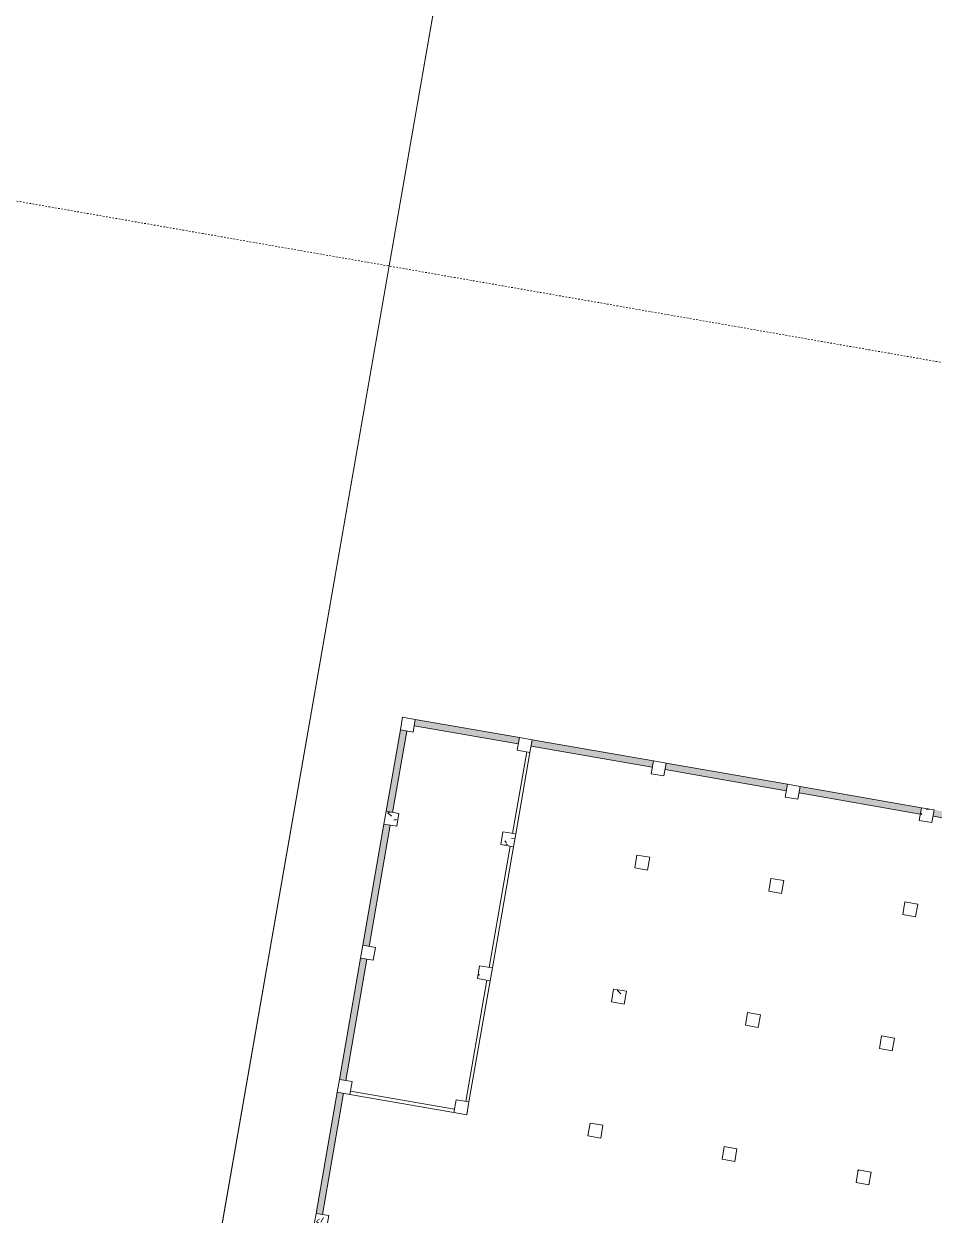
# Model space of a CAD drawing. Extents: x 274235 to 276654, y 142848 to 144425.
# Drawn here: x 275813.4 to 275869.6, y 143148.3 to 143221.9 of the extents above; entities that cross this region are included whole.
import ezdxf

# ---------------------------------------------------------------- set-up
doc = ezdxf.new("R2010")
doc.units = 0
doc.header["$LTSCALE"] = 1.5
doc.linetypes.add('ACM-G-CENTER', pattern=[50.8, 31.75, -6.35, 6.35, -6.35])
doc.layers.get('0').update_dxf_attribs({"linetype": 'CONTINUOUS', "lineweight": 0})
for name, color, linetype, lineweight in [('_ACM-A-DETL', 7, 'CONTINUOUS', 5), ('_ACM-A-GRID', 3, 'CONTINUOUS', 5), ('_ACM-A-SITE-PROP-ESMT', 10, 'CONTINUOUS', 5), ('_ACM-A-WALL-FULL', 6, 'CONTINUOUS', 13), ('_ACM-A-WALL-PATT', 8, 'CONTINUOUS', 9), ('_ACM-S-STRU-CLOS', 5, 'CONTINUOUS', 5), ('SITE for basement_dwg', 8, 'CONTINUOUS', 5), ('SITE-SETBACK$0$JZD', 250, 'CONTINUOUS', 5)]:
    doc.layers.add(name, color=color, linetype=linetype, lineweight=lineweight)

# ---------------------------------------------------------------- blocks, each defined once
blk = doc.blocks.new('SITE for basement_dwg-3947335-B1_Working')
at = {"layer": 'SITE-SETBACK$0$JZD', "flags": 128}
blk.add_lwpolyline([(90898, 25080), (88931, 25224), (86943, 25362), (84947, 25493), (82952, 25617), (52811, 24099), (-42025, 28530), (-42024, 269305)], dxfattribs=at)
blk = doc.blocks.new('M_Concrete-Rectangular-Column - 800 x 800mm-V761-B1_Working')
at = {"layer": '_ACM-A-DETL', "color": 250}
for p, q in [((400, 400), (-400, 400)), ((-400, 400), (-400, -400)), ((400, -400), (400, 400)), ((-400, -400), (400, -400))]:
    blk.add_line(p, q, dxfattribs=at)
blk = doc.blocks.new('M_Concrete-Rectangular-Column - 800 x 800mm-V762-B1_Working')
at = {"layer": '_ACM-A-DETL', "color": 250}
for p, q in [((400, 400), (-400, 400)), ((-400, 400), (-400, -400)), ((400, -400), (400, 400)), ((-400, -400), (400, -400))]:
    blk.add_line(p, q, dxfattribs=at)
blk = doc.blocks.new('M_Concrete-Rectangular-Column - 800 x 800mm-V763-B1_Working')
at = {"layer": '_ACM-S-STRU-CLOS'}
h = blk.add_hatch(dxfattribs=at)
h.set_pattern_fill('FP_477', color=256, style=0, pattern_type=2)
h.set_pattern_definition([(50, (-605404, -680004.6), (3643.682, -318.781), [381, -4191]), (355, (-605404, -680004.6), (-704.856, 3821.136), [304.8, -3352.8]), (100.451, (-605100.5, -680031), (2938.852, 3502.332), [323.8, -3561.801]), (46.184, (-605404, -678988.6), (5421.581, -840.856), [571.5, -6286.5]), (96.636, (-604952.3, -679058.6), (4748.05, 4948.55), [485.7, -5342.702]), (351.184, (-605404, -678988.6), (4748.1, 4948.506), [457.2, -5029.2]), (21, (-604896, -679242.6), (3032.288, -2045.304), [381, -4191]), (326, (-604896, -679242.6), (1236.042, 3683.762), [304.8, -3352.8]), (71.451, (-604643.4, -679413), (4268.343, 1638.425), [323.8, -3561.801]), (37.5, (-605404.1, -680004.6), (61.772, 1691.1008), [167.64, -3144.52, 167.64, -6601.46]), (37.5, (-605404.1, -680004.6), (61.772, 1691.1008), [-3479.8, -3235.96, 167.64, -3197.86]), (7.5, (-605404.1, -680004.6), (1336.3933, 2003.6115), [167.64, -1772.92, 167.64, -4351.02]), (7.5, (-605404.1, -680004.6), (1336.3933, 2003.6115), [-2108.2, -3068.32, 167.64, -1115.06]), (327.5, (-606537, -680004.6), (2711.8178, -114.5786), [167.64, -1102.36, -9220.2]), (327.5, (-606537, -680004.6), (2711.8178, -114.5786), [-1270, 167.64, -3794.76, -5257.8]), (327.5, (-606537, -680004.6), (2711.8178, -114.5786), [-5232.4, 167.64, -5090.16]), (317.5, (-607045, -680004.6), (2962.5856, 508.5334), [167.64, -1483.36, 167.64, -6197.6]), (317.5, (-607045, -680004.6), (2962.5856, 508.5334), [-1818.64, -2463.8, 167.64, -3566.16])])
h.paths.add_polyline_path([(400, -400), (400, 400), (-400, 400), (-400, -400)])
at = {"layer": '_ACM-A-DETL', "color": 250}
for p, q in [((400, 400), (-400, 400)), ((-400, 400), (-400, -400)), ((400, -400), (400, 400)), ((-400, -400), (400, -400))]:
    blk.add_line(p, q, dxfattribs=at)
blk = doc.blocks.new('M_Concrete-Rectangular-Column - 800 x 800mm-V764-B1_Working')
at = {"layer": '_ACM-S-STRU-CLOS'}
h = blk.add_hatch(dxfattribs=at)
h.set_pattern_fill('FP_478', color=256, style=0, pattern_type=2)
h.set_pattern_definition([(50, (-613804, -680004.6), (3643.682, -318.781), [381, -4191]), (355, (-613804, -680004.6), (-704.856, 3821.136), [304.8, -3352.8]), (100.451, (-613500.5, -680031), (2938.852, 3502.332), [323.8, -3561.801]), (46.184, (-613804, -678988.6), (5421.581, -840.856), [571.5, -6286.5]), (96.636, (-613352.3, -679058.6), (4748.05, 4948.55), [485.7, -5342.702]), (351.184, (-613804, -678988.6), (4748.1, 4948.506), [457.2, -5029.2]), (21, (-613296, -679242.6), (3032.288, -2045.304), [381, -4191]), (326, (-613296, -679242.6), (1236.042, 3683.762), [304.8, -3352.8]), (71.451, (-613043.4, -679413), (4268.343, 1638.425), [323.8, -3561.801]), (37.5, (-613804.1, -680004.6), (61.772, 1691.1008), [167.64, -3144.52, 167.64, -6601.46]), (37.5, (-613804.1, -680004.6), (61.772, 1691.1008), [-3479.8, -3235.96, 167.64, -3197.86]), (7.5, (-613804.1, -680004.6), (1336.3933, 2003.6115), [167.64, -1772.92, 167.64, -4351.02]), (7.5, (-613804.1, -680004.6), (1336.3933, 2003.6115), [-2108.2, -3068.32, 167.64, -1115.06]), (327.5, (-614937, -680004.6), (2711.8178, -114.5786), [167.64, -1102.36, -9220.2]), (327.5, (-614937, -680004.6), (2711.8178, -114.5786), [-1270, 167.64, -3794.76, -5257.8]), (327.5, (-614937, -680004.6), (2711.8178, -114.5786), [-5232.4, 167.64, -5090.16]), (317.5, (-615445, -680004.6), (2962.5856, 508.5334), [167.64, -1483.36, 167.64, -6197.6]), (317.5, (-615445, -680004.6), (2962.5856, 508.5334), [-1818.64, -2463.8, 167.64, -3566.16])])
h.paths.add_polyline_path([(400, -400), (400, 400), (-400, 400), (-400, -400)])
at = {"layer": '_ACM-A-DETL', "color": 250}
for p, q in [((400, 400), (-400, 400)), ((-400, 400), (-400, -400)), ((400, -400), (400, 400)), ((-400, -400), (400, -400))]:
    blk.add_line(p, q, dxfattribs=at)
blk = doc.blocks.new('M_Concrete-Rectangular-Column - 800 x 800mm-V806-B1_Working')
at = {"layer": '_ACM-S-STRU-CLOS'}
h = blk.add_hatch(dxfattribs=at)
h.set_pattern_fill('FP_508', color=256, style=0, pattern_type=2)
h.set_pattern_definition([(50, (-588604, -688404.6), (3643.682, -318.781), [381, -4191]), (355, (-588604, -688404.6), (-704.856, 3821.136), [304.8, -3352.8]), (100.451, (-588300.5, -688431), (2938.852, 3502.332), [323.8, -3561.801]), (46.184, (-588604, -687388.6), (5421.581, -840.856), [571.5, -6286.5]), (96.636, (-588152.3, -687458.6), (4748.05, 4948.55), [485.7, -5342.702]), (351.184, (-588604, -687388.6), (4748.1, 4948.506), [457.2, -5029.2]), (21, (-588096, -687642.6), (3032.288, -2045.304), [381, -4191]), (326, (-588096, -687642.6), (1236.042, 3683.762), [304.8, -3352.8]), (71.451, (-587843.4, -687813), (4268.343, 1638.425), [323.8, -3561.801]), (37.5, (-588604.1, -688404.6), (61.772, 1691.1008), [167.64, -3144.52, 167.64, -6601.46]), (37.5, (-588604.1, -688404.6), (61.772, 1691.1008), [-3479.8, -3235.96, 167.64, -3197.86]), (7.5, (-588604.1, -688404.6), (1336.3933, 2003.6115), [167.64, -1772.92, 167.64, -4351.02]), (7.5, (-588604.1, -688404.6), (1336.3933, 2003.6115), [-2108.2, -3068.32, 167.64, -1115.06]), (327.5, (-589737, -688404.6), (2711.8178, -114.5786), [167.64, -1102.36, -9220.2]), (327.5, (-589737, -688404.6), (2711.8178, -114.5786), [-1270, 167.64, -3794.76, -5257.8]), (327.5, (-589737, -688404.6), (2711.8178, -114.5786), [-5232.4, 167.64, -5090.16]), (317.5, (-590245, -688404.6), (2962.5856, 508.5334), [167.64, -1483.36, 167.64, -6197.6]), (317.5, (-590245, -688404.6), (2962.5856, 508.5334), [-1818.64, -2463.8, 167.64, -3566.16])])
h.paths.add_polyline_path([(400, -400), (400, 400), (-400, 400), (-400, -400)])
at = {"layer": '_ACM-A-DETL', "color": 250}
for p, q in [((400, 400), (-400, 400)), ((-400, 400), (-400, -400)), ((400, -400), (400, 400)), ((-400, -400), (400, -400))]:
    blk.add_line(p, q, dxfattribs=at)
blk = doc.blocks.new('M_Concrete-Rectangular-Column - 800 x 800mm-V807-B1_Working')
at = {"layer": '_ACM-S-STRU-CLOS'}
h = blk.add_hatch(dxfattribs=at)
h.set_pattern_fill('FP_509', color=256, style=0, pattern_type=2)
h.set_pattern_definition([(50, (-597004, -688404.6), (3643.682, -318.781), [381, -4191]), (355, (-597004, -688404.6), (-704.856, 3821.136), [304.8, -3352.8]), (100.451, (-596700.5, -688431), (2938.852, 3502.332), [323.8, -3561.801]), (46.184, (-597004, -687388.6), (5421.581, -840.856), [571.5, -6286.5]), (96.636, (-596552.3, -687458.6), (4748.05, 4948.55), [485.7, -5342.702]), (351.184, (-597004, -687388.6), (4748.1, 4948.506), [457.2, -5029.2]), (21, (-596496, -687642.6), (3032.288, -2045.304), [381, -4191]), (326, (-596496, -687642.6), (1236.042, 3683.762), [304.8, -3352.8]), (71.451, (-596243.4, -687813), (4268.343, 1638.425), [323.8, -3561.801]), (37.5, (-597004.1, -688404.6), (61.772, 1691.1008), [167.64, -3144.52, 167.64, -6601.46]), (37.5, (-597004.1, -688404.6), (61.772, 1691.1008), [-3479.8, -3235.96, 167.64, -3197.86]), (7.5, (-597004.1, -688404.6), (1336.3933, 2003.6115), [167.64, -1772.92, 167.64, -4351.02]), (7.5, (-597004.1, -688404.6), (1336.3933, 2003.6115), [-2108.2, -3068.32, 167.64, -1115.06]), (327.5, (-598137, -688404.6), (2711.8178, -114.5786), [167.64, -1102.36, -9220.2]), (327.5, (-598137, -688404.6), (2711.8178, -114.5786), [-1270, 167.64, -3794.76, -5257.8]), (327.5, (-598137, -688404.6), (2711.8178, -114.5786), [-5232.4, 167.64, -5090.16]), (317.5, (-598645, -688404.6), (2962.5856, 508.5334), [167.64, -1483.36, 167.64, -6197.6]), (317.5, (-598645, -688404.6), (2962.5856, 508.5334), [-1818.64, -2463.8, 167.64, -3566.16])])
h.paths.add_polyline_path([(400, -400), (400, 400), (-400, 400), (-400, -400)])
at = {"layer": '_ACM-A-DETL', "color": 250}
for p, q in [((400, 400), (-400, 400)), ((-400, 400), (-400, -400)), ((400, -400), (400, 400)), ((-400, -400), (400, -400))]:
    blk.add_line(p, q, dxfattribs=at)
blk = doc.blocks.new('M_Concrete-Rectangular-Column - 800 x 800mm-V808-B1_Working')
at = {"layer": '_ACM-S-STRU-CLOS'}
h = blk.add_hatch(dxfattribs=at)
h.set_pattern_fill('FP_510', color=256, style=0, pattern_type=2)
h.set_pattern_definition([(50, (-605404, -688404.6), (3643.682, -318.781), [381, -4191]), (355, (-605404, -688404.6), (-704.856, 3821.136), [304.8, -3352.8]), (100.451, (-605100.5, -688431), (2938.852, 3502.332), [323.8, -3561.801]), (46.184, (-605404, -687388.6), (5421.581, -840.856), [571.5, -6286.5]), (96.636, (-604952.3, -687458.6), (4748.05, 4948.55), [485.7, -5342.702]), (351.184, (-605404, -687388.6), (4748.1, 4948.506), [457.2, -5029.2]), (21, (-604896, -687642.6), (3032.288, -2045.304), [381, -4191]), (326, (-604896, -687642.6), (1236.042, 3683.762), [304.8, -3352.8]), (71.451, (-604643.4, -687813), (4268.343, 1638.425), [323.8, -3561.801]), (37.5, (-605404.1, -688404.6), (61.772, 1691.1008), [167.64, -3144.52, 167.64, -6601.46]), (37.5, (-605404.1, -688404.6), (61.772, 1691.1008), [-3479.8, -3235.96, 167.64, -3197.86]), (7.5, (-605404.1, -688404.6), (1336.3933, 2003.6115), [167.64, -1772.92, 167.64, -4351.02]), (7.5, (-605404.1, -688404.6), (1336.3933, 2003.6115), [-2108.2, -3068.32, 167.64, -1115.06]), (327.5, (-606537, -688404.6), (2711.8178, -114.5786), [167.64, -1102.36, -9220.2]), (327.5, (-606537, -688404.6), (2711.8178, -114.5786), [-1270, 167.64, -3794.76, -5257.8]), (327.5, (-606537, -688404.6), (2711.8178, -114.5786), [-5232.4, 167.64, -5090.16]), (317.5, (-607045, -688404.6), (2962.5856, 508.5334), [167.64, -1483.36, 167.64, -6197.6]), (317.5, (-607045, -688404.6), (2962.5856, 508.5334), [-1818.64, -2463.8, 167.64, -3566.16])])
h.paths.add_polyline_path([(400, -400), (400, 400), (-400, 400), (-400, -400)])
at = {"layer": '_ACM-A-DETL', "color": 250}
for p, q in [((400, 400), (-400, 400)), ((-400, 400), (-400, -400)), ((400, -400), (400, 400)), ((-400, -400), (400, -400))]:
    blk.add_line(p, q, dxfattribs=at)
blk = doc.blocks.new('M_Concrete-Rectangular-Column - 800 x 800mm-V809-B1_Working')
at = {"layer": '_ACM-A-DETL', "color": 250}
for p, q in [((400, 400), (-400, 400)), ((-400, 400), (-400, -400)), ((400, -400), (400, 400)), ((-400, -400), (400, -400))]:
    blk.add_line(p, q, dxfattribs=at)
blk = doc.blocks.new('M_Concrete-Rectangular-Column - 800 x 800mm-V900-B1_Working')
at = {"layer": '_ACM-A-DETL', "color": 250}
for p, q in [((400, 400), (-400, 400)), ((-400, 400), (-400, -400)), ((400, -400), (400, 400)), ((-400, -400), (400, -400))]:
    blk.add_line(p, q, dxfattribs=at)
blk = doc.blocks.new('M_Concrete-Rectangular-Column - 800 x 800mm-V906-B1_Working')
at = {"layer": '_ACM-S-STRU-CLOS'}
h = blk.add_hatch(dxfattribs=at)
h.set_pattern_fill('FP_567', color=256, style=0, pattern_type=2)
h.set_pattern_definition([(50, (-581283.2, -688404.6), (3643.682, -318.781), [381, -4191]), (355, (-581283.2, -688404.6), (-704.856, 3821.136), [304.8, -3352.8]), (100.451, (-580979.6, -688431), (2938.852, 3502.332), [323.8, -3561.801]), (46.184, (-581283.2, -687388.6), (5421.581, -840.856), [571.5, -6286.5]), (96.636, (-580831.4, -687458.6), (4748.05, 4948.55), [485.7, -5342.702]), (351.184, (-581283, -687388.6), (4748.1, 4948.506), [457.2, -5029.2]), (21, (-580775.2, -687642.6), (3032.288, -2045.304), [381, -4191]), (326, (-580775.2, -687642.6), (1236.042, 3683.762), [304.8, -3352.8]), (71.451, (-580522.5, -687813), (4268.343, 1638.425), [323.8, -3561.801]), (37.5, (-581283.2, -688404.6), (61.772, 1691.1008), [167.64, -3144.52, 167.64, -6601.46]), (37.5, (-581283.2, -688404.6), (61.772, 1691.1008), [-3479.8, -3235.96, 167.64, -3197.86]), (7.5, (-581283.2, -688404.6), (1336.3933, 2003.6115), [167.64, -1772.92, 167.64, -4351.02]), (7.5, (-581283.2, -688404.6), (1336.3933, 2003.6115), [-2108.2, -3068.32, 167.64, -1115.06]), (327.5, (-582416.1, -688404.6), (2711.8178, -114.5786), [167.64, -1102.36, -9220.2]), (327.5, (-582416.1, -688404.6), (2711.8178, -114.5786), [-1270, 167.64, -3794.76, -5257.8]), (327.5, (-582416.1, -688404.6), (2711.8178, -114.5786), [-5232.4, 167.64, -5090.16]), (317.5, (-582924, -688404.6), (2962.5856, 508.5334), [167.64, -1483.36, 167.64, -6197.6]), (317.5, (-582924, -688404.6), (2962.5856, 508.5334), [-1818.64, -2463.8, 167.64, -3566.16])])
h.paths.add_polyline_path([(400, -400), (400, 400), (-400, 400), (-400, -400)])
at = {"layer": '_ACM-A-DETL', "color": 250}
for p, q in [((400, 400), (-400, 400)), ((-400, 400), (-400, -400)), ((400, -400), (400, 400)), ((-400, -400), (400, -400))]:
    blk.add_line(p, q, dxfattribs=at)
blk = doc.blocks.new('M_Concrete-Rectangular-Column - 800 x 800mm-V920-B1_Working')
at = {"layer": '_ACM-S-STRU-CLOS'}
h = blk.add_hatch(dxfattribs=at)
h.set_pattern_fill('FP_580', color=256, style=0, pattern_type=2)
h.set_pattern_definition([(50, (-588604, -696804.6), (3643.682, -318.781), [381, -4191]), (355, (-588604, -696804.6), (-704.856, 3821.136), [304.8, -3352.8]), (100.451, (-588300.5, -696831), (2938.852, 3502.332), [323.8, -3561.801]), (46.184, (-588604, -695788.6), (5421.581, -840.856), [571.5, -6286.5]), (96.636, (-588152.3, -695858.6), (4748.05, 4948.55), [485.7, -5342.702]), (351.184, (-588604, -695788.6), (4748.1, 4948.506), [457.2, -5029.2]), (21, (-588096, -696042.6), (3032.288, -2045.304), [381, -4191]), (326, (-588096, -696042.6), (1236.042, 3683.762), [304.8, -3352.8]), (71.451, (-587843.4, -696213), (4268.343, 1638.425), [323.8, -3561.801]), (37.5, (-588604.1, -696804.6), (61.772, 1691.1008), [167.64, -3144.52, 167.64, -6601.46]), (37.5, (-588604.1, -696804.6), (61.772, 1691.1008), [-3479.8, -3235.96, 167.64, -3197.86]), (7.5, (-588604.1, -696804.6), (1336.3933, 2003.6115), [167.64, -1772.92, 167.64, -4351.02]), (7.5, (-588604.1, -696804.6), (1336.3933, 2003.6115), [-2108.2, -3068.32, 167.64, -1115.06]), (327.5, (-589737, -696804.6), (2711.8178, -114.5786), [167.64, -1102.36, -9220.2]), (327.5, (-589737, -696804.6), (2711.8178, -114.5786), [-1270, 167.64, -3794.76, -5257.8]), (327.5, (-589737, -696804.6), (2711.8178, -114.5786), [-5232.4, 167.64, -5090.16]), (317.5, (-590245, -696804.6), (2962.5856, 508.5334), [167.64, -1483.36, 167.64, -6197.6]), (317.5, (-590245, -696804.6), (2962.5856, 508.5334), [-1818.64, -2463.8, 167.64, -3566.16])])
h.paths.add_polyline_path([(400, -400), (400, 400), (-400, 400), (-400, -400)])
at = {"layer": '_ACM-A-DETL', "color": 250}
for p, q in [((400, 400), (-400, 400)), ((-400, 400), (-400, -400)), ((400, -400), (400, 400)), ((-400, -400), (400, -400))]:
    blk.add_line(p, q, dxfattribs=at)
blk = doc.blocks.new('M_Concrete-Rectangular-Column - 800 x 800mm-V921-B1_Working')
at = {"layer": '_ACM-A-DETL', "color": 250}
for p, q in [((400, 400), (-400, 400)), ((-400, 400), (-400, -400)), ((400, -400), (400, 400)), ((-400, -400), (400, -400))]:
    blk.add_line(p, q, dxfattribs=at)
blk = doc.blocks.new('M_Concrete-Rectangular-Column - 800 x 800mm-V922-B1_Working')
at = {"layer": '_ACM-A-DETL', "color": 250}
for p, q in [((400, 400), (-400, 400)), ((-400, 400), (-400, -400)), ((400, -400), (400, 400)), ((-400, -400), (400, -400))]:
    blk.add_line(p, q, dxfattribs=at)
blk = doc.blocks.new('M_Concrete-Rectangular-Column - 800 x 800mm-V923-B1_Working')
at = {"layer": '_ACM-A-DETL', "color": 250}
for p, q in [((400, 400), (-400, 400)), ((-400, 400), (-400, -400)), ((400, -400), (400, 400)), ((-400, -400), (400, -400))]:
    blk.add_line(p, q, dxfattribs=at)
blk = doc.blocks.new('M_Concrete-Rectangular-Column - 800 x 800mm-V936-B1_Working')
at = {"layer": '_ACM-S-STRU-CLOS'}
h = blk.add_hatch(dxfattribs=at)
h.set_pattern_fill('FP_587', color=256, style=0, pattern_type=2)
h.set_pattern_definition([(50, (-581283.2, -696804.6), (3643.682, -318.781), [381, -4191]), (355, (-581283.2, -696804.6), (-704.856, 3821.136), [304.8, -3352.8]), (100.451, (-580979.6, -696831), (2938.852, 3502.332), [323.8, -3561.801]), (46.184, (-581283.2, -695788.6), (5421.581, -840.856), [571.5, -6286.5]), (96.636, (-580831.4, -695858.6), (4748.05, 4948.55), [485.7, -5342.702]), (351.184, (-581283, -695788.6), (4748.1, 4948.506), [457.2, -5029.2]), (21, (-580775.2, -696042.6), (3032.288, -2045.304), [381, -4191]), (326, (-580775.2, -696042.6), (1236.042, 3683.762), [304.8, -3352.8]), (71.451, (-580522.5, -696213), (4268.343, 1638.425), [323.8, -3561.801]), (37.5, (-581283.2, -696804.6), (61.772, 1691.1008), [167.64, -3144.52, 167.64, -6601.46]), (37.5, (-581283.2, -696804.6), (61.772, 1691.1008), [-3479.8, -3235.96, 167.64, -3197.86]), (7.5, (-581283.2, -696804.6), (1336.3933, 2003.6115), [167.64, -1772.92, 167.64, -4351.02]), (7.5, (-581283.2, -696804.6), (1336.3933, 2003.6115), [-2108.2, -3068.32, 167.64, -1115.06]), (327.5, (-582416.1, -696804.6), (2711.8178, -114.5786), [167.64, -1102.36, -9220.2]), (327.5, (-582416.1, -696804.6), (2711.8178, -114.5786), [-1270, 167.64, -3794.76, -5257.8]), (327.5, (-582416.1, -696804.6), (2711.8178, -114.5786), [-5232.4, 167.64, -5090.16]), (317.5, (-582924, -696804.6), (2962.5856, 508.5334), [167.64, -1483.36, 167.64, -6197.6]), (317.5, (-582924, -696804.6), (2962.5856, 508.5334), [-1818.64, -2463.8, 167.64, -3566.16])])
h.paths.add_polyline_path([(400, -400), (400, 400), (-400, 400), (-400, -400)])
at = {"layer": '_ACM-A-DETL', "color": 250}
for p, q in [((400, 400), (-400, 400)), ((-400, 400), (-400, -400)), ((400, -400), (400, 400)), ((-400, -400), (400, -400))]:
    blk.add_line(p, q, dxfattribs=at)
blk = doc.blocks.new('M_Concrete-Rectangular-Column - 800 x 800mm-V937-B1_Working')
at = {"layer": '_ACM-A-DETL', "color": 250}
for p, q in [((400, 400), (-400, 400)), ((-400, 400), (-400, -400)), ((400, -400), (400, 400)), ((-400, -400), (400, -400))]:
    blk.add_line(p, q, dxfattribs=at)
blk = doc.blocks.new('M_Concrete-Rectangular-Column - 800 x 800mm-V938-B1_Working')
at = {"layer": '_ACM-A-DETL', "color": 250}
for p, q in [((400, 400), (-400, 400)), ((-400, 400), (-400, -400)), ((400, -400), (400, 400)), ((-400, -400), (400, -400))]:
    blk.add_line(p, q, dxfattribs=at)
blk = doc.blocks.new('M_Concrete-Rectangular-Column - 800 x 800mm-V939-B1_Working')
at = {"layer": '_ACM-S-STRU-CLOS'}
h = blk.add_hatch(dxfattribs=at)
h.set_pattern_fill('FP_588', color=256, style=0, pattern_type=2)
h.set_pattern_definition([(50, (-605404, -702704.6), (3643.682, -318.781), [381, -4191]), (355, (-605404, -702704.6), (-704.856, 3821.136), [304.8, -3352.8]), (100.451, (-605100.5, -702731), (2938.852, 3502.332), [323.8, -3561.801]), (46.184, (-605404, -701688.6), (5421.581, -840.856), [571.5, -6286.5]), (96.636, (-604952.3, -701758.6), (4748.05, 4948.55), [485.7, -5342.702]), (351.184, (-605404, -701688.6), (4748.1, 4948.506), [457.2, -5029.2]), (21, (-604896, -701942.6), (3032.288, -2045.304), [381, -4191]), (326, (-604896, -701942.6), (1236.042, 3683.762), [304.8, -3352.8]), (71.451, (-604643.4, -702113), (4268.343, 1638.425), [323.8, -3561.801]), (37.5, (-605404.1, -702704.6), (61.772, 1691.1008), [167.64, -3144.52, 167.64, -6601.46]), (37.5, (-605404.1, -702704.6), (61.772, 1691.1008), [-3479.8, -3235.96, 167.64, -3197.86]), (7.5, (-605404.1, -702704.6), (1336.3933, 2003.6115), [167.64, -1772.92, 167.64, -4351.02]), (7.5, (-605404.1, -702704.6), (1336.3933, 2003.6115), [-2108.2, -3068.32, 167.64, -1115.06]), (327.5, (-606537, -702704.6), (2711.8178, -114.5786), [167.64, -1102.36, -9220.2]), (327.5, (-606537, -702704.6), (2711.8178, -114.5786), [-1270, 167.64, -3794.76, -5257.8]), (327.5, (-606537, -702704.6), (2711.8178, -114.5786), [-5232.4, 167.64, -5090.16]), (317.5, (-607045, -702704.6), (2962.5856, 508.5334), [167.64, -1483.36, 167.64, -6197.6]), (317.5, (-607045, -702704.6), (2962.5856, 508.5334), [-1818.64, -2463.8, 167.64, -3566.16])])
h.paths.add_polyline_path([(400, -400), (400, 400), (-400, 400), (-400, -400)])
at = {"layer": '_ACM-A-DETL', "color": 250}
for p, q in [((400, 400), (-400, 400)), ((-400, 400), (-400, -400)), ((400, -400), (400, 400)), ((-400, -400), (400, -400))]:
    blk.add_line(p, q, dxfattribs=at)
blk = doc.blocks.new('M_Concrete-Rectangular-Column - 800 x 800mm-V940-B1_Working')
at = {"layer": '_ACM-S-STRU-CLOS'}
h = blk.add_hatch(dxfattribs=at)
h.set_pattern_fill('FP_589', color=256, style=0, pattern_type=2)
h.set_pattern_definition([(50, (-613804, -702704.6), (3643.682, -318.781), [381, -4191]), (355, (-613804, -702704.6), (-704.856, 3821.136), [304.8, -3352.8]), (100.451, (-613500.5, -702731), (2938.852, 3502.332), [323.8, -3561.801]), (46.184, (-613804, -701688.6), (5421.581, -840.856), [571.5, -6286.5]), (96.636, (-613352.3, -701758.6), (4748.05, 4948.55), [485.7, -5342.702]), (351.184, (-613804, -701688.6), (4748.1, 4948.506), [457.2, -5029.2]), (21, (-613296, -701942.6), (3032.288, -2045.304), [381, -4191]), (326, (-613296, -701942.6), (1236.042, 3683.762), [304.8, -3352.8]), (71.451, (-613043.4, -702113), (4268.343, 1638.425), [323.8, -3561.801]), (37.5, (-613804.1, -702704.6), (61.772, 1691.1008), [167.64, -3144.52, 167.64, -6601.46]), (37.5, (-613804.1, -702704.6), (61.772, 1691.1008), [-3479.8, -3235.96, 167.64, -3197.86]), (7.5, (-613804.1, -702704.6), (1336.3933, 2003.6115), [167.64, -1772.92, 167.64, -4351.02]), (7.5, (-613804.1, -702704.6), (1336.3933, 2003.6115), [-2108.2, -3068.32, 167.64, -1115.06]), (327.5, (-614937, -702704.6), (2711.8178, -114.5786), [167.64, -1102.36, -9220.2]), (327.5, (-614937, -702704.6), (2711.8178, -114.5786), [-1270, 167.64, -3794.76, -5257.8]), (327.5, (-614937, -702704.6), (2711.8178, -114.5786), [-5232.4, 167.64, -5090.16]), (317.5, (-615445, -702704.6), (2962.5856, 508.5334), [167.64, -1483.36, 167.64, -6197.6]), (317.5, (-615445, -702704.6), (2962.5856, 508.5334), [-1818.64, -2463.8, 167.64, -3566.16])])
h.paths.add_polyline_path([(400, -400), (400, 400), (-400, 400), (-400, -400)])
at = {"layer": '_ACM-A-DETL', "color": 250}
for p, q in [((400, 400), (-400, 400)), ((-400, 400), (-400, -400)), ((400, -400), (400, 400)), ((-400, -400), (400, -400))]:
    blk.add_line(p, q, dxfattribs=at)
blk = doc.blocks.new('M_Concrete-Rectangular-Column - 800 x 800mm-V953-B1_Working')
at = {"layer": '_ACM-A-DETL', "color": 250}
for p, q in [((400, 400), (-400, 400)), ((-400, 400), (-400, -400)), ((400, -400), (400, 400)), ((-400, -400), (400, -400))]:
    blk.add_line(p, q, dxfattribs=at)
blk = doc.blocks.new('M_Concrete-Rectangular-Column - 800 x 800mm-V1193-B1_Working')
at = {"layer": '_ACM-S-STRU-CLOS'}
h = blk.add_hatch(dxfattribs=at)
h.set_pattern_fill('FP_745', color=256, style=0, pattern_type=2)
h.set_pattern_definition([(50, (-581283.2, -671604.6), (3643.682, -318.781), [381, -4191]), (355, (-581283.2, -671604.6), (-704.856, 3821.136), [304.8, -3352.8]), (100.451, (-580979.6, -671631), (2938.852, 3502.332), [323.8, -3561.801]), (46.184, (-581283.2, -670588.6), (5421.581, -840.856), [571.5, -6286.5]), (96.636, (-580831.4, -670658.6), (4748.05, 4948.55), [485.7, -5342.702]), (351.184, (-581283, -670588.6), (4748.1, 4948.506), [457.2, -5029.2]), (21, (-580775.2, -670842.6), (3032.288, -2045.304), [381, -4191]), (326, (-580775.2, -670842.6), (1236.042, 3683.762), [304.8, -3352.8]), (71.451, (-580522.5, -671013), (4268.343, 1638.425), [323.8, -3561.801]), (37.5, (-581283.2, -671604.6), (61.772, 1691.1008), [167.64, -3144.52, 167.64, -6601.46]), (37.5, (-581283.2, -671604.6), (61.772, 1691.1008), [-3479.8, -3235.96, 167.64, -3197.86]), (7.5, (-581283.2, -671604.6), (1336.3933, 2003.6115), [167.64, -1772.92, 167.64, -4351.02]), (7.5, (-581283.2, -671604.6), (1336.3933, 2003.6115), [-2108.2, -3068.32, 167.64, -1115.06]), (327.5, (-582416.1, -671604.6), (2711.8178, -114.5786), [167.64, -1102.36, -9220.2]), (327.5, (-582416.1, -671604.6), (2711.8178, -114.5786), [-1270, 167.64, -3794.76, -5257.8]), (327.5, (-582416.1, -671604.6), (2711.8178, -114.5786), [-5232.4, 167.64, -5090.16]), (317.5, (-582924, -671604.6), (2962.5856, 508.5334), [167.64, -1483.36, 167.64, -6197.6]), (317.5, (-582924, -671604.6), (2962.5856, 508.5334), [-1818.64, -2463.8, 167.64, -3566.16])])
h.paths.add_polyline_path([(400, -400), (400, 400), (-400, 400), (-400, -400)])
at = {"layer": '_ACM-A-DETL', "color": 250}
for p, q in [((400, 400), (-400, 400)), ((-400, 400), (-400, -400)), ((400, -400), (400, 400)), ((-400, -400), (400, -400))]:
    blk.add_line(p, q, dxfattribs=at)
blk = doc.blocks.new('Family - ___-3630293-B1_Working')
at = {"layer": '_ACM-A-SITE-PROP-ESMT'}
blk.add_line((575282, 601647), (575282, 842422), dxfattribs=at)
blk = doc.blocks.new('BASEMENT20250512')
at = {"layer": '_ACM-A-WALL-PATT', "lineweight": 5}
h = blk.add_hatch(color=256, dxfattribs=at)
h.paths.add_polyline_path([(728604.1244, 702704.5655), (728604.114, 703104.5655), (723404.1245, 703104.5655), (723404.1245, 702704.5655)])
h.paths.add_polyline_path([(722604.1245, 702704.5655), (722604.1245, 703104.5655), (715004.1245, 703104.5655), (715004.1245, 702704.5655)])
h.paths.add_polyline_path([(714204.1245, 702704.5655), (714204.1245, 703104.5655), (706604.1245, 703104.5655), (706604.1245, 702704.5655)])
h.paths.add_polyline_path([(703703.471, 702704.5655), (705804.1245, 702704.5655), (705804.1245, 703104.5655), (698204.1245, 703104.5655), (698204.1245, 702704.5655)])
h.paths.add_polyline_path([(697404.1245, 702704.5655), (697404.1245, 703104.5655), (689804.1246, 703104.5655), (689804.1246, 702704.5655)])
h.paths.add_polyline_path([(689004.1246, 702704.5655), (689004.1246, 703104.5655), (681404.1246, 703104.5655), (681404.1246, 702704.5655)])
h.paths.add_polyline_path([(680604.1246, 702704.5655), (680604.1246, 703104.5655), (673004.1246, 703104.5655), (673004.1246, 702704.5655)])
h.paths.add_polyline_path([(672204.1246, 702704.5655), (672204.1246, 703104.5655), (664604.1246, 703104.5655), (664604.1246, 702704.5655), (667831.0494, 702704.5655)])
h.paths.add_polyline_path([(663804.1246, 702704.5655), (663804.1246, 703104.5655), (656204.1247, 703104.5655), (656204.1247, 702704.5655)])
h.paths.add_polyline_path([(655404.1247, 702704.5655), (655404.1247, 703104.5655), (647804.1247, 703104.5655), (647804.1247, 702704.5655)])
h.paths.add_polyline_path([(647004.1247, 702704.5655), (647004.1247, 703104.5655), (639404.1247, 703104.5655), (639404.1247, 702704.5655)])
h.paths.add_polyline_path([(638604.1247, 702704.5655), (638604.1247, 703104.5655), (631004.1248, 703104.5655), (631004.1248, 702704.5655), (631958.6279, 702704.5655)])
h.paths.add_polyline_path([(630204.1248, 702704.5655), (630204.1248, 703104.5655), (622604.1248, 703104.5655), (622604.1248, 702704.5655)])
h.paths.add_polyline_path([(621804.1248, 702704.5655), (621804.1248, 703104.5655), (614204.1248, 703104.5655), (614204.1248, 702704.5655)])
h.paths.add_polyline_path([(613404.1248, 702704.5655), (613404.1248, 703104.5655), (605804.1249, 703104.5655), (605804.1249, 702704.5655)])
h.paths.add_polyline_path([(605004.1249, 702704.5655), (605004.1249, 703104.5655), (597404.1249, 703104.5655), (597404.1249, 702704.5655)])
h.paths.add_polyline_path([(596086.2063, 702704.5655), (596604.1249, 702704.5655), (596604.1249, 703104.5655), (589004.1249, 703104.5655), (589004.1249, 702704.5655)])
h.paths.add_polyline_path([(581683.2371, 702704.5655), (588204.1249, 702704.5655), (588204.1249, 703104.5655), (581683.2371, 703104.5655), (581683.2371, 703083.2914)])
h = blk.add_hatch(color=256, dxfattribs=at)
h.paths.add_polyline_path([(580883.237, 613204.5658), (581283.237, 613204.5658), (581283.237, 620804.5658), (580883.237, 620804.5658)])
h.paths.add_polyline_path([(581283.237, 621604.5658), (581283.237, 629204.5657), (580883.237, 629204.5657), (580883.237, 621604.5658), (580937.9989, 621604.5658)])
h.paths.add_polyline_path([(581283.237, 630004.5657), (581283.237, 637604.5657), (580883.237, 637604.5657), (580883.237, 630004.5657), (580987.9989, 630004.5657)])
h.paths.add_polyline_path([(581283.237, 638404.5657), (581283.237, 646004.5657), (580883.237, 646004.5657), (580883.237, 638404.5657), (581037.9989, 638404.5657)])
h.paths.add_polyline_path([(581283.237, 646804.5657), (581283.2371, 671204.5656), (580883.2371, 671204.5656), (580883.2371, 646804.5657), (581087.999, 646804.5657)])
h.paths.add_polyline_path([(581237.999, 672004.5656), (581283.2371, 672004.5656), (581283.2371, 679604.5655), (580883.2371, 679604.5655), (580883.2371, 672004.5656)])
h.paths.add_polyline_path([(580883.2371, 680404.5655), (581283.2371, 680404.5655), (581283.2371, 688004.5655), (580883.2371, 688004.5655)])
h.paths.add_polyline_path([(580883.2371, 688804.5655), (581283.2371, 688804.5655), (581283.2371, 696404.5655), (580883.2371, 696404.5655)])
h.paths.add_polyline_path([(581283.2371, 697204.5655), (581283.2371, 702304.5655), (580883.2371, 702304.5655), (580883.2371, 697204.5655), (580984.5247, 697204.5655)])
at = {"layer": '_ACM-A-GRID', "linetype": 'ACM-G-CENTER'}
blk.add_line((1114634.7032, 730404.5654), (547415.2253, 730404.5654), dxfattribs=at)
at = {"layer": '_ACM-A-WALL-FULL', "lineweight": 9}
for p, q in [((588204.1249, 703104.5655), (581683.2371, 703104.5655)), ((581683.2371, 702704.5655), (588204.1249, 702704.5655)), ((596604.1249, 703104.5655), (589004.1249, 703104.5655)), ((589004.1249, 702704.5655), (596604.1249, 702704.5655)), ((605004.1249, 703104.5655), (597404.1249, 703104.5655)), ((597404.1249, 702704.5655), (605004.1249, 702704.5655)), ((613404.1248, 703104.5655), (605804.1249, 703104.5655)), ((605804.1249, 702704.5655), (613404.1248, 702704.5655)), ((614204.1248, 702704.5655), (621804.1248, 702704.5655)), ((580883.2371, 702304.5655), (580883.2371, 697204.5655)), ((581283.2371, 697204.5655), (581283.2371, 702304.5655)), ((588804.1249, 702304.5655), (588804.1249, 697204.5655)), ((589004.1249, 697204.5655), (589004.1249, 702304.5655)), ((580883.2371, 696404.5655), (580883.2371, 688804.5655)), ((581283.2371, 688804.5655), (581283.2371, 696404.5655)), ((588804.1249, 696404.5655), (588804.1249, 688804.5655)), ((589004.1249, 688804.5655), (589004.1249, 696404.5655)), ((580883.2371, 688004.5655), (580883.2371, 680404.5655)), ((581283.2371, 680404.5655), (581283.2371, 688004.5655)), ((588804.1249, 688004.5655), (588804.1249, 680404.5655)), ((589004.1249, 680404.5655), (589004.1249, 688004.5655)), ((588204.1249, 679804.5655), (581683.2371, 679804.5655)), ((580883.2371, 679604.5655), (580883.2371, 672004.5656)), ((581283.2371, 672004.5656), (581283.2371, 679604.5655)), ((581683.2371, 679604.5655), (588204.1249, 679604.5655))]:
    blk.add_line(p, q, dxfattribs=at)
at = {"layer": '_ACM-A-SITE-PROP-ESMT'}
blk.add_blockref('Family - ___-3630293-B1_Working', (0, 0), dxfattribs=at)
at = {"layer": '_ACM-S-STRU-CLOS'}
for name, p in [('M_Concrete-Rectangular-Column - 800 x 800mm-V953-B1_Working', (581283.2371, 702704.5655)), ('M_Concrete-Rectangular-Column - 800 x 800mm-V937-B1_Working', (588604.1249, 702704.5655)), ('M_Concrete-Rectangular-Column - 800 x 800mm-V938-B1_Working', (597004.1249, 702704.5655)), ('M_Concrete-Rectangular-Column - 800 x 800mm-V939-B1_Working', (605404.1249, 702704.5655)), ('M_Concrete-Rectangular-Column - 800 x 800mm-V940-B1_Working', (613804.1248, 702704.5655)), ('M_Concrete-Rectangular-Column - 800 x 800mm-V936-B1_Working', (581283.2371, 696804.5655)), ('M_Concrete-Rectangular-Column - 800 x 800mm-V920-B1_Working', (588604.1249, 696804.5655)), ('M_Concrete-Rectangular-Column - 800 x 800mm-V921-B1_Working', (597004.1249, 696804.5655)), ('M_Concrete-Rectangular-Column - 800 x 800mm-V922-B1_Working', (605404.1249, 696804.5655)), ('M_Concrete-Rectangular-Column - 800 x 800mm-V923-B1_Working', (613804.1248, 696804.5655)), ('M_Concrete-Rectangular-Column - 800 x 800mm-V906-B1_Working', (581283.2371, 688404.5655)), ('M_Concrete-Rectangular-Column - 800 x 800mm-V806-B1_Working', (588604.1249, 688404.5655)), ('M_Concrete-Rectangular-Column - 800 x 800mm-V807-B1_Working', (597004.1249, 688404.5655)), ('M_Concrete-Rectangular-Column - 800 x 800mm-V808-B1_Working', (605404.1249, 688404.5655)), ('M_Concrete-Rectangular-Column - 800 x 800mm-V809-B1_Working', (613804.1248, 688404.5655)), ('M_Concrete-Rectangular-Column - 800 x 800mm-V900-B1_Working', (581283.2371, 680004.5655)), ('M_Concrete-Rectangular-Column - 800 x 800mm-V761-B1_Working', (588604.1249, 680004.5655)), ('M_Concrete-Rectangular-Column - 800 x 800mm-V762-B1_Working', (597004.1249, 680004.5655)), ('M_Concrete-Rectangular-Column - 800 x 800mm-V763-B1_Working', (605404.1249, 680004.5655)), ('M_Concrete-Rectangular-Column - 800 x 800mm-V764-B1_Working', (613804.1248, 680004.5655)), ('M_Concrete-Rectangular-Column - 800 x 800mm-V1193-B1_Working', (581283.2371, 671604.5656))]:
    blk.add_blockref(name, p, dxfattribs=at)
at = {"layer": 'SITE for basement_dwg', "color": 250}
blk.add_blockref('SITE for basement_dwg-3947335-B1_Working', (617306.3804, 573116.7708), dxfattribs=at)
blk = doc.blocks.new('Family - ___-3630293-F5_Working')
at = {"layer": '_ACM-A-SITE-PROP-ESMT'}
blk.add_line((575282, 601647), (575282, 842422), dxfattribs=at)
blk = doc.blocks.new('5f0512')
at = {"layer": '_ACM-A-GRID', "linetype": 'ACM-G-CENTER'}
blk.add_line((114430.5798, 0), (-445109.3669, 0), dxfattribs=at)
at = {"layer": '_ACM-A-SITE-PROP-ESMT'}
blk.add_blockref('Family - ___-3630293-F5_Working', (-1000204.1235, -730404.5654), dxfattribs=at)

msp = doc.modelspace()

# ---------------------------------------------------------------- block references
at = {"xscale": 0.0009999999999999994, "yscale": 0.001, "zscale": 0.001, "rotation": 350.1075696352769}
msp.add_blockref('BASEMENT20250512', (275143.722, 142586.221), dxfattribs=at)

# ---------------------------------------------------------------- next in the draw order: block references
msp.add_blockref('5f0512', (276254.538, 143133.932), dxfattribs=at)

doc.saveas('drawing.dxf')
